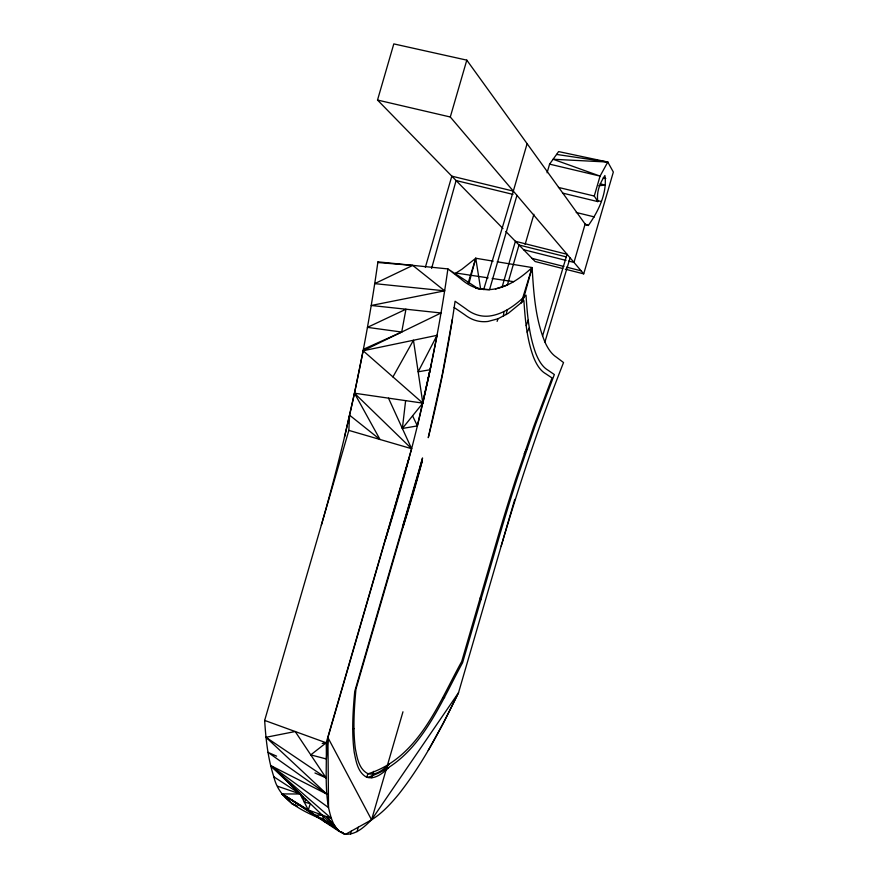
<?xml version="1.0" encoding="UTF-8"?>
<svg xmlns="http://www.w3.org/2000/svg" width="878" height="878" viewBox="0 0 878 878"><rect width="100%" height="100%" fill="white"/><g stroke="black" fill="none" stroke-linecap="round" stroke-linejoin="round"><path stroke-width="1.32" d="M503.401 316.212L503.939 311.514M514.749 499.417L458.535 692.676C441.393 728.005 423.13 763.201 398.755 794.184C390.809 803.798 382.237 813.171 371.57 819.822C364.304 826.846 355.623 835.45 344.626 834.1C333.64 830.401 330.863 817.561 328.526 807.595C324.673 786.172 326.945 764.398 326.199 742.799L411.617 448.702C426.949 389.492 439.406 329.502 447.879 268.909L377.913 261.853C369.627 320.799 358.29 379.307 344.461 437.2A1441.852 932.271 -64.4 0 1 321.326 525.176M321.557 819.152C301.593 810.559 279.116 800.154 273.848 776.81C267.922 758.603 265.847 739.441 264.662 720.421L348.84 430.385L349.598 415.195L380.009 439.483L354.471 393.212L363.119 350.75L441.03 312.985L371.229 305.478L444.652 290.837L412.759 265.408L377.814 262.511L378.034 261.94M562.535 193.083L597.841 201.611C596.228 192.337 599.839 183.282 604.909 175.523C607.378 193.105 598.357 211.411 588.326 225.481L585.692 224.834M431.175 364.831L417.379 425.896L402.365 428.475L405.625 400.631M452.357 319.263L442.249 374.654L428.266 437.683C439.538 392.696 448.548 347.15 455.078 301.242L465.889 308.815A572.193 130.295 -79.5 0 0 489.617 316.014C503.95 314.104 515.858 304.787 526.032 295.14C527.272 314.489 528.907 334.167 535.481 352.561A399.281 74.915 -77.1 0 0 547.707 370L554.347 374.544L535.767 423.844L517.296 478.049A343.682 55.632 -73.4 0 0 499.736 534.954L462.574 662.725C438.978 705.627 418.619 760.743 367.662 777.381M401.707 332.049L405.965 309.221L367.465 327.362L401.707 332.049L363.404 349.29M427.915 380.426L437.035 335.33L363.119 350.75L422.823 403.134L402.365 428.475M344.461 437.2L354.471 393.212L422.823 403.134L430.077 369.737L418.158 371.811L437.035 335.33M506.189 314.576L507.286 309.682M469.093 282.892L475.755 258.253L493.195 261.139M357.061 831.631L358.268 827.219M371.844 777.809L373.622 771.356M522.684 301.67L532.101 267.549L497.222 261.798M431.603 268.427L456.099 180.539L512.982 194.389M350.541 834.1L351.419 831.027M366.806 777.25L367.86 773.562M502.973 228.554L377.518 100.048L393.805 43.9L466.8 60.143L585.132 224.044L588.326 225.481M547.082 172.79L549.595 164.142L558.617 151.587L607.785 162.035L613.338 172.044L583.716 273.859L450.293 116.993L466.8 60.143M425.358 267.296L451.819 176.16L513.323 191.108L527.107 143.674M409.17 457.844L327.922 737.608L326.429 758.998L310.757 754.882L326.199 742.799L264.662 720.421M516.944 195.366L489.529 289.718L477.884 288.456A724.866 161.519 -80.6 0 1 461.093 279.105L447.879 268.909L477.884 288.456C498.484 293.658 517.713 280.916 532.101 267.549C533.681 292.648 535.218 318.494 544.909 342.014A467.864 84.936 -77.5 0 0 556.169 356.995L563.533 362.548C539.794 422.702 519.425 484.151 501.151 546.171M502.073 287.172L515.408 241.296L567.056 254.28L542.538 336.087M507.275 285.339L518.997 244.984L566.167 256.859M525.121 244.446L533.89 214.276M402.969 711.784L371.57 819.822L345.888 834.1M585.132 224.044L573.971 262.401L568.67 261.073M597.841 201.611L594.263 196.035L600.069 176.105L607.785 162.035L556.586 154.429M544.909 342.014L570.096 257.847M483.668 289.553L513.323 191.108M468.172 282.914L475.755 258.253L461.905 269.261L454.991 273.64M521.137 303.108L532.101 267.549M314.939 772.98L326.067 777.864L295.217 731.528L265.968 737.3L326.781 794.096L270.589 765.506L331.258 818.329L322.259 815.102L314.609 815.278L308.266 809.977L310.34 803.655L304.282 802.053L306.246 799.715L302.262 798.036L303.371 796.961L301.242 796.017L300.836 794.535M497.102 321.37L497.991 318.78L508.208 313.38L523.903 300.55C525.154 319.449 526.8 338.678 533.319 356.611A391.566 73.939 -77.1 0 0 545.457 373.567L552.032 377.957L533.736 426.499L515.551 479.827A338.974 55.215 -73.4 0 0 498.276 535.799L461.729 661.463C438.55 703.465 418.608 757.648 368.508 773.661M526.207 325.639L528.238 320.053M527.184 332.18L529.346 327.801M524.21 453.772L527.458 447.593M428.255 750.405L443.379 723.044L458.535 692.676L371.57 819.822L327.922 737.608L328.526 807.595L270.589 765.506L300.221 793.997L308.266 809.977L322.259 815.102L325.036 822.115M392.949 376.925L413.45 340.247L422.823 403.134M382.731 595.064L383.488 594.362M388.658 767.734C382.786 773.112 375.235 779.774 366.642 777.228C357.686 772.399 356.018 761.182 354.196 752.139C351.584 731.989 352.901 711.608 354.734 691.458L422.559 457.965L419.508 469.368A569.976 206.528 -72.9 0 1 402.717 526.295M389.075 764.365C383.324 769.611 375.894 776.086 367.52 773.507C358.751 768.678 357.137 757.67 355.36 748.747C352.824 728.981 354.13 708.996 355.93 689.23L422.318 460.687L419.333 471.848A552.196 197.769 -72.9 0 1 402.892 527.568M412.759 265.408L374.719 283.638L444.652 290.837M352.758 729.069L354.032 728.63M442.677 698.131L444.641 697.45M495.466 288.972L507.517 284.933M497.991 318.78L488.047 321.436A556.487 127.376 -79.4 0 1 464.725 314.719L454.135 307.487M322.226 743.446L326.199 742.799M598.763 185.697L605.436 185.137L600.102 183.864M273.848 776.81L300.221 793.997L282.047 793.921L292.209 803.919L296.786 805.883M607.785 162.035L553.107 159.258L600.069 176.105L549.595 164.142M475.766 288.302L483.811 289.092M476.063 288.225L484.151 289.125M455.945 273.036L488.135 277.865M492.163 278.469L513.63 281.684M377.518 100.048L450.293 116.993M603.197 177.872L605.798 178.486M558.452 187.42L594.263 196.035M597.314 200.546L601.298 201.512M576.209 212.476L594.439 216.932M523.606 249.692L566.025 260.404M532.101 258.395L563.906 266.462M566.562 267.131L581.137 270.83M562.721 268.525L535.163 261.534L505.838 231.496M565.344 269.195L583.716 273.859M348.84 430.385L411.617 448.702L405.526 471.519A761.292 316.124 -72.3 0 1 385.398 539.729M277.678 786.271L300.221 793.997M292.209 803.919L297.17 806.037M276.603 756.145L267.955 752.336L326.781 794.096M308.266 809.977L282.047 793.921L339.38 831.532L326.715 816.694L334.902 826.286L321.535 818.098M308.057 810.361L282.047 793.921L324.136 820.952M310.329 811.788L313.72 813.939M318.242 816.792L320.503 818.219M326.418 822.412L330.973 825.331M333.245 826.791L337.8 829.721M341.213 831.905L344.626 834.1L341.344 831.927M330.446 824.705L332.619 826.154M335.901 828.316L338.074 829.765M265.968 737.3L326.067 777.864M270.589 765.506L339.38 831.532M354.471 393.212L411.617 448.702L388.493 398.151M412.572 415.832L417.379 425.896M480.211 597.896L480.892 599.718M480.705 289.411L475.755 258.253"/></g></svg>
